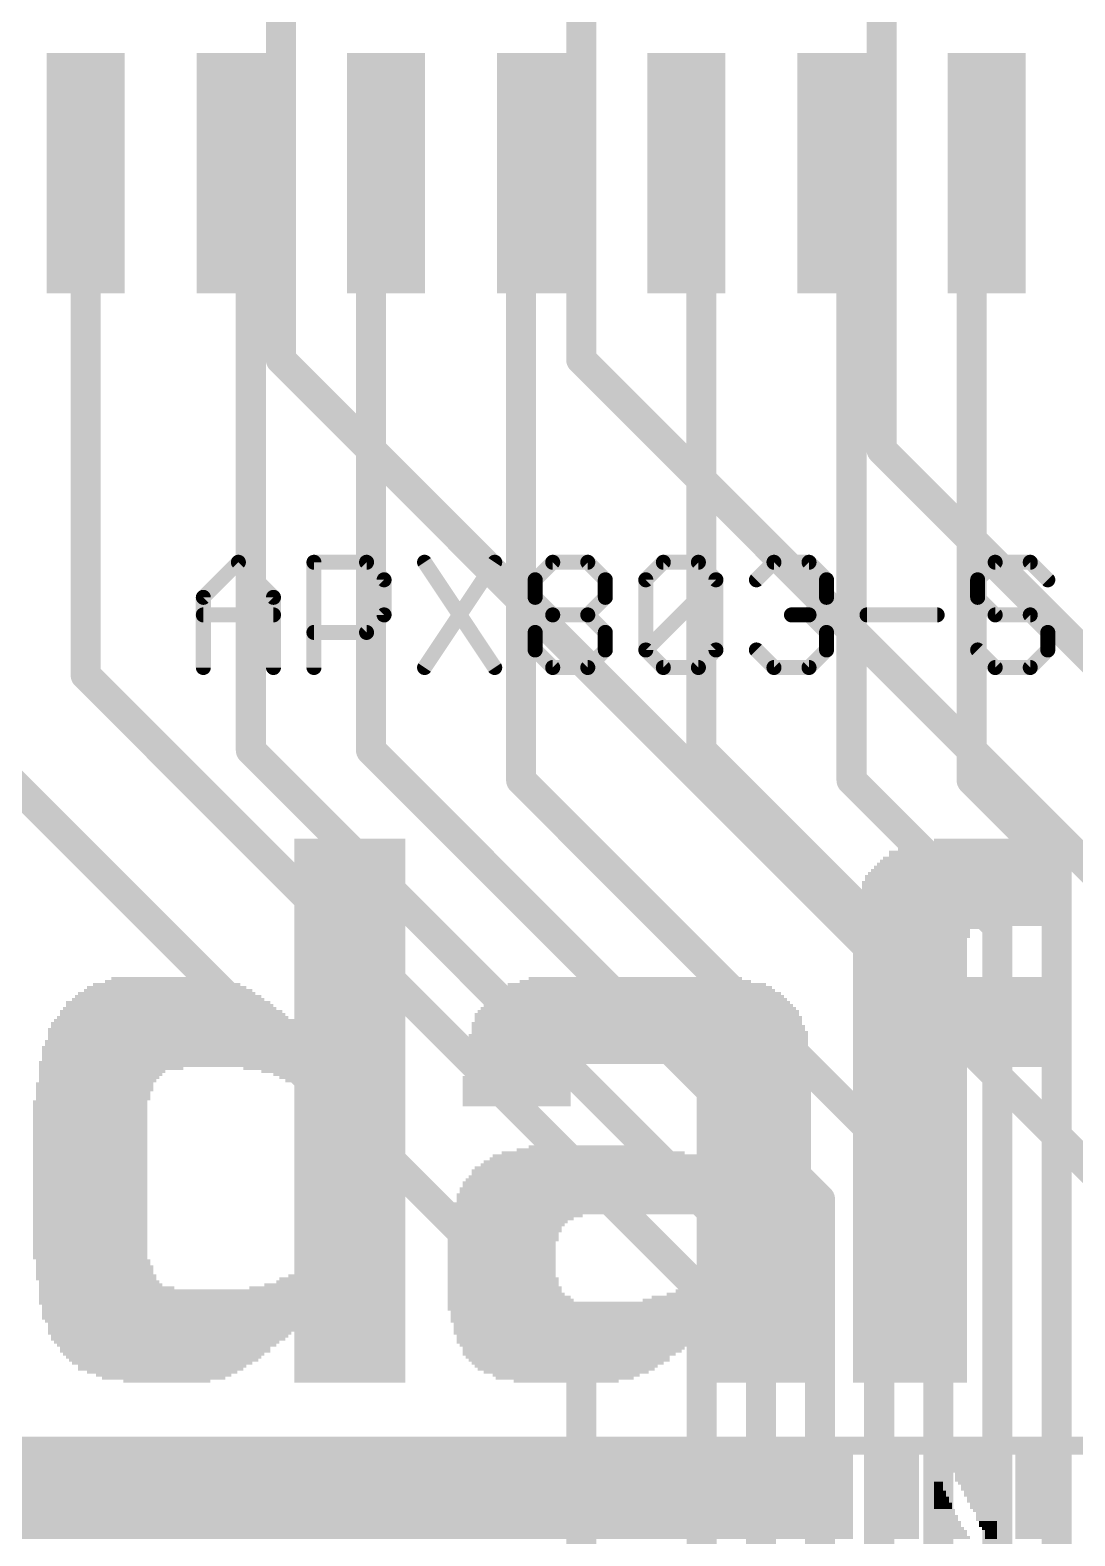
# Model space of a CAD drawing. Extents: x -42 to 37, y -47 to 54.
# Drawn here: x -5.93 to 2.91, y 1.99 to 14.72 of the extents above; entities that cross this region are included whole.
import ezdxf

# ---------------------------------------------------------------- set-up
doc = ezdxf.new("R2010")
doc.units = 0
for name, color, linetype in [('1', 12, 'CONTINUOUS'), ('16', 132, 'CONTINUOUS'), ('21', 40, 'CONTINUOUS'), ('27', 253, 'CONTINUOUS')]:
    doc.layers.add(name, color=color, linetype=linetype)

# ---------------------------------------------------------------- blocks, each defined once
blk = doc.blocks.new('RECT')
blk.add_solid([(-0.5, -0.5), (0.5, -0.5), (-0.5, 0.5), (0.5, 0.5)])

msp = doc.modelspace()

# ---------------------------------------------------------------- linework, layer by layer
at = {"layer": '1', "const_width": 0.254}
for points in [[(-5.461, 9.271), (-5.461, 13.5128)], [(-4.064, 13.3858), (-4.191, 13.5128)], [(-3.048, 13.3858), (-2.921, 13.5128)], [(-1.778, 13.3858), (-1.651, 13.5128)], [(-0.254, 13.3858), (-0.381, 13.5128)], [(1.016, 13.3858), (0.889, 13.5128)], [(2.032, 13.3858), (2.159, 13.5128)], [(-4.064, 8.636), (-4.064, 13.3858)], [(-3.048, 8.636), (-3.048, 13.3858)], [(-1.778, 8.382), (-1.778, 13.3858)], [(-0.254, 8.636), (-0.254, 13.3858)], [(1.016, 8.382), (1.016, 13.3858)], [(2.032, 8.382), (2.032, 13.3858)], [(-0.25, 4.06), (-5.461, 9.271)], [(-1.27, 3.556), (-6.858, 9.144)], [(0.25, 4.322), (-4.064, 8.636)], [(0.75, 4.838), (-3.048, 8.636)], [(1.75, 6.632), (-0.254, 8.636)], [(1.25, 5.354), (-1.778, 8.382)], [(2.25, 7.148), (1.016, 8.382)], [(2.75, 7.664), (2.032, 8.382)], [(2.75, 7.664), (2.75, -7.485)], [(2.25, 7.148), (2.25, -7.485)], [(1.75, 6.632), (1.75, -7.485)], [(1.25, 5.354), (1.25, -7.485)], [(0.75, 4.838), (0.75, -7.485)], [(0.25, 4.322), (0.25, -7.485)], [(-0.25, 4.06), (-0.25, -7.485)], [(-1.27, -4.826), (-1.27, 3.556)]]:
    msp.add_lwpolyline(points, dxfattribs=at)
at = {"layer": '1', "const_width": 0.127}
for points in [[(-5.3975, 13.5128, 1), (-5.5245, 13.5128)], [(-4.1461, 13.5577, 1), (-4.2359, 13.4679)], [(-2.8761, 13.4679, 1), (-2.9659, 13.5577)], [(-1.6061, 13.4679, 1), (-1.6959, 13.5577)], [(-0.3361, 13.5577, 1), (-0.4259, 13.4679)], [(0.9339, 13.5577, 1), (0.8441, 13.4679)], [(2.2039, 13.4679, 1), (2.1141, 13.5577)], [(-4.0005, 13.3858, 1), (-4.1275, 13.3858)], [(-4.1089, 13.3409, 1), (-4.0191, 13.4307)], [(-2.9845, 13.3858, 1), (-3.1115, 13.3858)], [(-3.0929, 13.4307, 1), (-3.0031, 13.3409)], [(-1.7145, 13.3858, 1), (-1.8415, 13.3858)], [(-1.8229, 13.4307, 1), (-1.7331, 13.3409)], [(-0.1905, 13.3858, 1), (-0.3175, 13.3858)], [(-0.2989, 13.3409, 1), (-0.2091, 13.4307)], [(1.0795, 13.3858, 1), (0.9525, 13.3858)], [(0.9711, 13.3409, 1), (1.0609, 13.4307)], [(2.0955, 13.3858, 1), (1.9685, 13.3858)], [(1.9871, 13.4307, 1), (2.0769, 13.3409)], [(-5.4161, 9.3159, 1), (-5.5059, 9.2261)], [(-5.5245, 9.271, 1), (-5.3975, 9.271)], [(-4.0191, 8.6809, 1), (-4.1089, 8.5911)], [(-4.1275, 8.636, 1), (-4.0005, 8.636)], [(-3.0031, 8.6809, 1), (-3.0929, 8.5911)], [(-3.1115, 8.636, 1), (-2.9845, 8.636)], [(-0.2091, 8.6809, 1), (-0.2989, 8.5911)], [(-0.3175, 8.636, 1), (-0.1905, 8.636)], [(-1.7331, 8.4269, 1), (-1.8229, 8.3371)], [(-1.8415, 8.382, 1), (-1.7145, 8.382)], [(1.0609, 8.4269, 1), (0.9711, 8.3371)], [(0.9525, 8.382, 1), (1.0795, 8.382)], [(2.0769, 8.4269, 1), (1.9871, 8.3371)], [(1.9685, 8.382, 1), (2.0955, 8.382)], [(2.8135, 7.664, 1), (2.6865, 7.664)], [(2.7051, 7.6191, 1), (2.7949, 7.7089)], [(2.3135, 7.148, 1), (2.1865, 7.148)], [(2.2051, 7.1031, 1), (2.2949, 7.1929)], [(1.8135, 6.632, 1), (1.6865, 6.632)], [(1.7051, 6.5871, 1), (1.7949, 6.6769)], [(1.3135, 5.354, 1), (1.1865, 5.354)], [(1.2051, 5.3091, 1), (1.2949, 5.3989)], [(0.8135, 4.838, 1), (0.6865, 4.838)], [(0.7051, 4.7931, 1), (0.7949, 4.8829)], [(0.3135, 4.322, 1), (0.1865, 4.322)], [(0.2051, 4.2771, 1), (0.2949, 4.3669)], [(-0.1865, 4.06, 1), (-0.3135, 4.06)], [(-0.2949, 4.0151, 1), (-0.2051, 4.1049)], [(-1.2065, 3.556, 1), (-1.3335, 3.556)], [(-1.3149, 3.5111, 1), (-1.2251, 3.6009)]]:
    msp.add_lwpolyline(points, format="xyb", dxfattribs=at)
at = {"layer": '16', "const_width": 0.254}
for points in [[(-3.81, 11.938), (-3.81, 42.545)], [(-1.27, 11.938), (-1.27, 42.545)], [(1.27, 11.176), (1.27, 42.545)], [(7.874, 0.254), (-3.81, 11.938)], [(8.128, 2.54), (-1.27, 11.938)], [(9.144, 3.302), (1.27, 11.176)]]:
    msp.add_lwpolyline(points, dxfattribs=at)
at = {"layer": '16', "const_width": 0.127}
for points in [[(-3.7651, 11.9829, 1), (-3.8549, 11.8931)], [(-3.8735, 11.938, 1), (-3.7465, 11.938)], [(-1.2251, 11.9829, 1), (-1.3149, 11.8931)], [(-1.3335, 11.938, 1), (-1.2065, 11.938)], [(1.3149, 11.2209, 1), (1.2251, 11.1311)], [(1.2065, 11.176, 1), (1.3335, 11.176)]]:
    msp.add_lwpolyline(points, format="xyb", dxfattribs=at)
at = {"layer": '27', "const_width": 0.127}
for points in [[(-4.4657, 9.9277), (-4.1691, 10.2243)], [(-4.1691, 10.2243), (-3.8725, 9.9277)], [(-3.5302, 9.3345), (-3.5302, 10.2243)], [(-3.5302, 10.2243), (-3.0853, 10.2243)], [(-3.0853, 10.2243), (-2.937, 10.076)], [(-2.5947, 10.2243), (-2.0015, 9.3345)], [(-2.0015, 10.2243), (-2.5947, 9.3345)], [(-1.6591, 10.076), (-1.5108, 10.2243)], [(-1.5108, 10.2243), (-1.2143, 10.2243)], [(-1.2143, 10.2243), (-1.066, 10.076)], [(-0.7236, 10.076), (-0.5753, 10.2243)], [(-0.5753, 10.2243), (-0.2787, 10.2243)], [(-0.2787, 10.2243), (-0.1304, 10.076)], [(0.2119, 10.076), (0.3602, 10.2243)], [(0.3602, 10.2243), (0.6568, 10.2243)], [(0.6568, 10.2243), (0.8051, 10.076)], [(2.2312, 10.2243), (2.0829, 10.076)], [(2.5278, 10.2243), (2.2312, 10.2243)], [(2.6761, 10.076), (2.5278, 10.2243)], [(-2.937, 10.076), (-2.937, 9.7794)], [(-1.6591, 9.9277), (-1.6591, 10.076)], [(-1.066, 10.076), (-1.066, 9.9277)], [(-0.7236, 9.4828), (-0.7236, 10.076)], [(-0.7236, 9.4828), (-0.1304, 10.076)], [(-0.1304, 10.076), (-0.1304, 9.4828)], [(0.8051, 10.076), (0.8051, 9.9277)], [(2.0829, 10.076), (2.0829, 9.9277)], [(-4.4657, 9.3345), (-4.4657, 9.9277)], [(-3.8725, 9.9277), (-3.8725, 9.3345)], [(-1.5108, 9.7794), (-1.6591, 9.9277)], [(-1.066, 9.9277), (-1.2143, 9.7794)], [(0.8051, 9.9277), (0.6568, 9.7794)], [(2.0829, 9.9277), (2.2312, 9.7794)], [(-4.4657, 9.7794), (-3.8725, 9.7794)], [(-2.937, 9.7794), (-3.0853, 9.6311)], [(-1.6591, 9.6311), (-1.5108, 9.7794)], [(-1.5108, 9.7794), (-1.2143, 9.7794)], [(-1.2143, 9.7794), (-1.066, 9.6311)], [(0.6568, 9.7794), (0.5085, 9.7794)], [(0.6568, 9.7794), (0.8051, 9.6311)], [(1.1474, 9.7794), (1.7406, 9.7794)], [(2.2312, 9.7794), (2.5278, 9.7794)], [(2.5278, 9.7794), (2.6761, 9.6311)], [(-3.0853, 9.6311), (-3.5302, 9.6311)], [(-1.6591, 9.4828), (-1.6591, 9.6311)], [(-1.066, 9.6311), (-1.066, 9.4828)], [(0.8051, 9.6311), (0.8051, 9.4828)], [(2.6761, 9.6311), (2.6761, 9.4828)], [(-1.5108, 9.3345), (-1.6591, 9.4828)], [(-1.066, 9.4828), (-1.2143, 9.3345)], [(-0.5753, 9.3345), (-0.7236, 9.4828)], [(-0.1304, 9.4828), (-0.2787, 9.3345)], [(0.3602, 9.3345), (0.2119, 9.4828)], [(0.8051, 9.4828), (0.6568, 9.3345)], [(2.2312, 9.3345), (2.0829, 9.4828)], [(2.6761, 9.4828), (2.5278, 9.3345)], [(-1.2143, 9.3345), (-1.5108, 9.3345)], [(-0.2787, 9.3345), (-0.5753, 9.3345)], [(0.6568, 9.3345), (0.3602, 9.3345)], [(2.5278, 9.3345), (2.2312, 9.3345)]]:
    msp.add_lwpolyline(points, dxfattribs=at)
at = {"layer": '27', "const_width": 0.0635}
for points in [[(-4.1467, 10.2467, 1), (-4.1916, 10.2018)], [(-4.1467, 10.2018, 1), (-4.1916, 10.2467)], [(-3.5302, 10.256, 1), (-3.5302, 10.1925)], [(-3.4984, 10.2243, 1), (-3.5619, 10.2243)], [(-3.0628, 10.2467, 1), (-3.1077, 10.2018)], [(-3.0853, 10.1925, 1), (-3.0853, 10.256)], [(-2.5682, 10.2419, 1), (-2.6211, 10.2066)], [(-1.9751, 10.2066, 1), (-2.0279, 10.2419)], [(-1.5108, 10.256, 1), (-1.5108, 10.1925)], [(-1.4884, 10.2018, 1), (-1.5333, 10.2467)], [(-1.1918, 10.2467, 1), (-1.2367, 10.2018)], [(-1.2143, 10.1925, 1), (-1.2143, 10.256)], [(-0.5753, 10.256, 1), (-0.5753, 10.1925)], [(-0.5529, 10.2018, 1), (-0.5978, 10.2467)], [(-0.2563, 10.2467, 1), (-0.3012, 10.2018)], [(-0.2787, 10.1925, 1), (-0.2787, 10.256)], [(0.3602, 10.256, 1), (0.3602, 10.1925)], [(0.3826, 10.2018, 1), (0.3377, 10.2467)], [(0.6792, 10.2467, 1), (0.6343, 10.2018)], [(0.6568, 10.1925, 1), (0.6568, 10.256)], [(2.2312, 10.256, 1), (2.2312, 10.1925)], [(2.2537, 10.2018, 1), (2.2088, 10.2467)], [(2.5503, 10.2467, 1), (2.5054, 10.2018)], [(2.5278, 10.1925, 1), (2.5278, 10.256)], [(-2.9053, 10.076, 1), (-2.9688, 10.076)], [(-2.9595, 10.0535, 1), (-2.9146, 10.0984)], [(-1.6274, 10.076, 1), (-1.6909, 10.076)], [(-1.6816, 10.0984, 1), (-1.6367, 10.0535)], [(-1.0342, 10.076, 1), (-1.0977, 10.076)], [(-1.0884, 10.0535, 1), (-1.0435, 10.0984)], [(-0.6919, 10.076, 1), (-0.7554, 10.076)], [(-0.7461, 10.0984, 1), (-0.7012, 10.0535)], [(-0.0987, 10.076, 1), (-0.1622, 10.076)], [(-0.1529, 10.0535, 1), (-0.108, 10.0984)], [(-0.108, 10.0535, 1), (-0.1529, 10.0984)], [(0.1894, 10.0984, 1), (0.2344, 10.0535)], [(0.8368, 10.076, 1), (0.7733, 10.076)], [(0.7826, 10.0535, 1), (0.8275, 10.0984)], [(2.1147, 10.076, 1), (2.0512, 10.076)], [(2.0605, 10.0984, 1), (2.1054, 10.0535)], [(2.6537, 10.0535, 1), (2.6986, 10.0984)], [(-4.4339, 9.9277, 1), (-4.4974, 9.9277)], [(-4.4881, 9.9501, 1), (-4.4432, 9.9052)], [(-3.8408, 9.9277, 1), (-3.9043, 9.9277)], [(-3.895, 9.9052, 1), (-3.8501, 9.9501)], [(-1.6909, 9.9277, 1), (-1.6274, 9.9277)], [(-1.6367, 9.9501, 1), (-1.6816, 9.9052)], [(-1.0977, 9.9277, 1), (-1.0342, 9.9277)], [(-1.0435, 9.9052, 1), (-1.0884, 9.9501)], [(0.7733, 9.9277, 1), (0.8368, 9.9277)], [(0.8275, 9.9052, 1), (0.7826, 9.9501)], [(2.1054, 9.9501, 1), (2.0605, 9.9052)], [(2.0512, 9.9277, 1), (2.1147, 9.9277)], [(-4.4657, 9.8111, 1), (-4.4657, 9.7476)], [(-3.8725, 9.7476, 1), (-3.8725, 9.8111)], [(-2.9688, 9.7794, 1), (-2.9053, 9.7794)], [(-2.9146, 9.7569, 1), (-2.9595, 9.8018)], [(-1.5108, 9.8111, 1), (-1.5108, 9.7476)], [(-1.4884, 9.7569, 1), (-1.5333, 9.8018)], [(-1.5333, 9.7569, 1), (-1.4884, 9.8018)], [(-1.1918, 9.8018, 1), (-1.2367, 9.7569)], [(-1.2367, 9.8018, 1), (-1.1918, 9.7569)], [(-1.2143, 9.7476, 1), (-1.2143, 9.8111)], [(0.5085, 9.8111, 1), (0.5085, 9.7476)], [(0.6792, 9.8018, 1), (0.6343, 9.7569)], [(0.6343, 9.8018, 1), (0.6792, 9.7569)], [(0.6568, 9.7476, 1), (0.6568, 9.8111)], [(1.1474, 9.8111, 1), (1.1474, 9.7476)], [(1.7406, 9.7476, 1), (1.7406, 9.8111)], [(2.2312, 9.8111, 1), (2.2312, 9.7476)], [(2.2088, 9.7569, 1), (2.2537, 9.8018)], [(2.5503, 9.8018, 1), (2.5054, 9.7569)], [(2.5278, 9.7476, 1), (2.5278, 9.8111)], [(-3.5302, 9.6628, 1), (-3.5302, 9.5993)], [(-3.1077, 9.6535, 1), (-3.0628, 9.6086)], [(-3.0853, 9.5993, 1), (-3.0853, 9.6628)], [(-1.6274, 9.6311, 1), (-1.6909, 9.6311)], [(-1.6816, 9.6535, 1), (-1.6367, 9.6086)], [(-1.0342, 9.6311, 1), (-1.0977, 9.6311)], [(-1.0884, 9.6086, 1), (-1.0435, 9.6535)], [(0.8368, 9.6311, 1), (0.7733, 9.6311)], [(0.7826, 9.6086, 1), (0.8275, 9.6535)], [(2.7079, 9.6311, 1), (2.6444, 9.6311)], [(2.6537, 9.6086, 1), (2.6986, 9.6535)], [(-1.6909, 9.4828, 1), (-1.6274, 9.4828)], [(-1.6367, 9.5052, 1), (-1.6816, 9.4603)], [(-1.0977, 9.4828, 1), (-1.0342, 9.4828)], [(-1.0435, 9.4603, 1), (-1.0884, 9.5052)], [(-0.7012, 9.5052, 1), (-0.7461, 9.4603)], [(-0.7461, 9.5052, 1), (-0.7012, 9.4603)], [(-0.7554, 9.4828, 1), (-0.6919, 9.4828)], [(-0.1622, 9.4828, 1), (-0.0987, 9.4828)], [(-0.108, 9.4603, 1), (-0.1529, 9.5052)], [(0.2344, 9.5052, 1), (0.1894, 9.4603)], [(0.7733, 9.4828, 1), (0.8368, 9.4828)], [(0.8275, 9.4603, 1), (0.7826, 9.5052)], [(2.1054, 9.5052, 1), (2.0605, 9.4603)], [(2.6444, 9.4828, 1), (2.7079, 9.4828)], [(2.6986, 9.4603, 1), (2.6537, 9.5052)], [(-4.4974, 9.3345, 1), (-4.4339, 9.3345)], [(-3.9043, 9.3345, 1), (-3.8408, 9.3345)], [(-3.5619, 9.3345, 1), (-3.4984, 9.3345)], [(-2.6211, 9.3521, 1), (-2.5682, 9.3169)], [(-2.0279, 9.3169, 1), (-1.9751, 9.3521)], [(-1.5108, 9.3663, 1), (-1.5108, 9.3027)], [(-1.5333, 9.312, 1), (-1.4884, 9.357)], [(-1.2367, 9.357, 1), (-1.1918, 9.312)], [(-1.2143, 9.3027, 1), (-1.2143, 9.3663)], [(-0.5753, 9.3663, 1), (-0.5753, 9.3027)], [(-0.5978, 9.312, 1), (-0.5529, 9.357)], [(-0.3012, 9.357, 1), (-0.2563, 9.312)], [(-0.2787, 9.3027, 1), (-0.2787, 9.3663)], [(0.3602, 9.3663, 1), (0.3602, 9.3027)], [(0.3377, 9.312, 1), (0.3826, 9.357)], [(0.6343, 9.357, 1), (0.6792, 9.312)], [(0.6568, 9.3027, 1), (0.6568, 9.3663)], [(2.2312, 9.3663, 1), (2.2312, 9.3027)], [(2.2088, 9.312, 1), (2.2537, 9.357)], [(2.5054, 9.357, 1), (2.5503, 9.312)], [(2.5278, 9.3027, 1), (2.5278, 9.3663)]]:
    msp.add_lwpolyline(points, format="xyb", dxfattribs=at)

# ---------------------------------------------------------------- block references
at = {"layer": '1', "xscale": 0.6604, "yscale": 2.032, "rotation": 180}
for p in [(-5.461, 13.5128), (-4.191, 13.5128), (-2.921, 13.5128), (-1.651, 13.5128), (-0.381, 13.5128), (0.889, 13.5128), (2.159, 13.5128)]:
    msp.add_blockref('RECT', p, dxfattribs=at)
at = {"layer": '21', "yscale": 0.0254}
for p, xscale in [((-3.2258, 7.874), 0.9398), ((-3.2258, 7.8486), 0.9398), ((-3.2258, 7.8232), 0.9398), ((-3.2258, 7.7978), 0.9398), ((-3.2258, 7.7724), 0.9398), ((2.0066, 7.7724), 1.3462), ((2.0447, 7.7978), 1.27), ((2.0828, 7.8232), 1.1938), ((2.0955, 7.8486), 1.1684), ((2.1971, 7.874), 0.9652), ((-3.2258, 7.747), 0.9398), ((-3.2258, 7.7216), 0.9398), ((-3.2258, 7.6962), 0.9398), ((-3.2258, 7.6708), 0.9398), ((-3.2258, 7.6454), 0.9398), ((1.9431, 7.6454), 1.4732), ((1.9558, 7.6708), 1.4478), ((1.9685, 7.6962), 1.4224), ((1.9812, 7.7216), 1.397), ((2.0066, 7.747), 1.3462), ((-3.2258, 7.62), 0.9398), ((-3.2258, 7.5946), 0.9398), ((-3.2258, 7.5692), 0.9398), ((-3.2258, 7.5438), 0.9398), ((-3.2258, 7.5184), 0.9398), ((1.8923, 7.5184), 1.5748), ((1.905, 7.5692), 1.5494), ((1.905, 7.5438), 1.5494), ((1.9177, 7.5946), 1.524), ((1.9304, 7.62), 1.4986), ((-3.2258, 7.493), 0.9398), ((-3.2258, 7.4676), 0.9398), ((-3.2258, 7.4422), 0.9398), ((-3.2258, 7.4168), 0.9398), ((-3.2258, 7.3914), 0.9398), ((1.8669, 7.3914), 1.6256), ((1.8796, 7.4422), 1.6002), ((1.8796, 7.4168), 1.6002), ((1.8923, 7.493), 1.5748), ((1.8923, 7.4676), 1.5748), ((-3.2258, 7.366), 0.9398), ((-3.2258, 7.3406), 0.9398), ((-3.2258, 7.3152), 0.9398), ((-3.2258, 7.2898), 0.9398), ((-3.2258, 7.2644), 0.9398), ((1.8669, 7.366), 1.6256), ((1.8669, 7.3406), 1.6256), ((1.8669, 7.3152), 1.6256), ((1.8669, 7.2898), 1.6256), ((1.8669, 7.2644), 1.6256), ((-3.2258, 7.239), 0.9398), ((-3.2258, 7.2136), 0.9398), ((-3.2258, 7.1882), 0.9398), ((-3.2258, 7.1628), 0.9398), ((-3.2258, 7.1374), 0.9398), ((1.8542, 7.239), 1.651), ((1.8542, 7.2136), 1.651), ((1.8542, 7.1882), 1.651), ((1.8542, 7.1628), 1.651), ((1.5621, 7.1374), 1.0668), ((-3.2258, 7.112), 0.9398), ((-3.2258, 7.0866), 0.9398), ((-3.2258, 7.0612), 0.9398), ((-3.2258, 7.0358), 0.9398), ((-3.2258, 7.0104), 0.9398), ((1.524, 7.112), 0.9906), ((1.524, 7.0866), 0.9906), ((1.524, 7.0612), 0.9906), ((1.5113, 7.0358), 0.9652), ((1.5113, 7.0104), 0.9652), ((-3.2258, 6.985), 0.9398), ((-3.2258, 6.9596), 0.9398), ((-3.2258, 6.9342), 0.9398), ((-3.2258, 6.9088), 0.9398), ((-3.2258, 6.8834), 0.9398), ((1.5113, 6.985), 0.9652), ((1.5113, 6.9596), 0.9652), ((1.5113, 6.9342), 0.9652), ((1.5113, 6.9088), 0.9652), ((1.5113, 6.8834), 0.9652), ((-3.2258, 6.858), 0.9398), ((-3.2258, 6.8326), 0.9398), ((-3.2258, 6.8072), 0.9398), ((-3.2258, 6.7818), 0.9398), ((-3.2258, 6.7564), 0.9398), ((1.5113, 6.858), 0.9652), ((1.5113, 6.8326), 0.9652), ((1.5113, 6.8072), 0.9652), ((1.5113, 6.7818), 0.9652), ((1.5113, 6.7564), 0.9652), ((-4.7752, 6.6294), 1.3462), ((-4.7752, 6.6548), 1.2446), ((-4.7625, 6.6802), 1.0668), ((-4.7625, 6.7056), 0.9652), ((-3.2258, 6.731), 0.9398), ((-3.2258, 6.7056), 0.9398), ((-3.2258, 6.6802), 0.9398), ((-3.2258, 6.6548), 0.9398), ((-3.2258, 6.6294), 0.9398), ((-0.8001, 6.6294), 2.286), ((-0.8001, 6.6548), 2.1844), ((-0.8128, 6.6802), 1.9558), ((-0.8128, 6.7056), 1.8034), ((1.5113, 6.731), 0.9652), ((1.8542, 6.7056), 1.651), ((1.8542, 6.6802), 1.651), ((1.8542, 6.6548), 1.651), ((1.8542, 6.6294), 1.651), ((-4.7625, 6.5024), 1.7272), ((-4.7625, 6.5278), 1.6256), ((-4.7625, 6.5532), 1.5748), ((-4.7752, 6.5786), 1.4986), ((-4.7625, 6.604), 1.4224), ((-3.2258, 6.604), 0.9398), ((-3.2258, 6.5786), 0.9398), ((-3.2258, 6.5532), 0.9398), ((-3.2258, 6.5278), 0.9398), ((-3.2258, 6.5024), 0.9398), ((-0.8001, 6.5024), 2.5908), ((-0.7874, 6.5278), 2.5146), ((-0.8001, 6.5786), 2.4384), ((-0.7874, 6.5532), 2.4638), ((-0.8001, 6.604), 2.3368), ((1.8542, 6.604), 1.651), ((1.8542, 6.5786), 1.651), ((1.8542, 6.5532), 1.651), ((1.8542, 6.5278), 1.651), ((1.8542, 6.5024), 1.651), ((-4.7244, 6.3754), 1.9558), ((-4.7371, 6.4262), 1.8796), ((-4.7244, 6.4008), 1.905), ((-4.7498, 6.4516), 1.8034), ((-4.7498, 6.477), 1.7526), ((-3.2258, 6.477), 0.9398), ((-3.2258, 6.4516), 0.9398), ((-3.2258, 6.4262), 0.9398), ((-3.2258, 6.4008), 0.9398), ((-3.2258, 6.3754), 0.9398), ((-0.8001, 6.4008), 2.7432), ((-0.7874, 6.3754), 2.7686), ((-0.7874, 6.4262), 2.7178), ((-0.7874, 6.4516), 2.667), ((-0.7874, 6.477), 2.6162), ((1.8542, 6.477), 1.651), ((1.8542, 6.4516), 1.651), ((1.8542, 6.4262), 1.651), ((1.8542, 6.4008), 1.651), ((1.8542, 6.3754), 1.651), ((-4.2672, 6.2738), 3.0226), ((-4.2672, 6.2484), 3.0226), ((-4.2545, 6.3246), 2.9972), ((-4.2545, 6.2992), 2.9972), ((-4.2418, 6.35), 2.9718), ((-0.8001, 6.3246), 2.794), ((-0.7874, 6.2992), 2.8194), ((-0.7874, 6.2738), 2.8194), ((-0.7747, 6.2484), 2.8448), ((-0.7874, 6.35), 2.7686), ((1.8542, 6.35), 1.651), ((1.8542, 6.3246), 1.651), ((1.8542, 6.2992), 1.651), ((1.8542, 6.2738), 1.651), ((1.8542, 6.2484), 1.651), ((-4.2926, 6.1214), 3.0734), ((-4.2799, 6.1722), 3.048), ((-4.2799, 6.1468), 3.048), ((-4.2672, 6.223), 3.0226), ((-4.2672, 6.1976), 3.0226), ((-0.8001, 6.1468), 2.8956), ((-0.8001, 6.1214), 2.8956), ((-0.7874, 6.223), 2.8702), ((-0.7874, 6.1976), 2.8702), ((-0.7874, 6.1722), 2.8702), ((1.8542, 6.223), 1.651), ((1.8542, 6.1976), 1.651), ((1.8542, 6.1722), 1.651), ((1.8542, 6.1468), 1.651), ((1.8542, 6.1214), 1.651), ((-4.3053, 5.9944), 3.0988), ((-4.2926, 6.096), 3.0734), ((-4.2926, 6.0706), 3.0734), ((-4.2926, 6.0452), 3.0734), ((-4.2926, 6.0198), 3.0734), ((-0.8001, 6.096), 2.8956), ((-0.7874, 6.0706), 2.921), ((-0.7874, 6.0452), 2.921), ((-0.7874, 6.0198), 2.921), ((-0.7874, 5.9944), 2.921), ((1.8542, 6.096), 1.651), ((1.8542, 6.0706), 1.651), ((1.8542, 6.0452), 1.651), ((1.8542, 6.0198), 1.651), ((1.8542, 5.9944), 1.651), ((-4.3053, 5.969), 3.0988), ((-5.2451, 5.9436), 1.2192), ((-5.3213, 5.9182), 1.0668), ((-5.334, 5.8928), 1.0414), ((-5.3467, 5.8674), 1.016), ((-3.4417, 5.9436), 1.3716), ((-3.3655, 5.9182), 1.2192), ((-3.3147, 5.8928), 1.1176), ((-3.2893, 5.8674), 1.0668), ((-1.8034, 5.8674), 0.9398), ((-1.7526, 5.969), 0.9906), ((-1.7653, 5.9436), 0.9652), ((-1.778, 5.9182), 0.9398), ((-1.7907, 5.8928), 0.9144), ((0.1524, 5.969), 1.0414), ((0.1524, 5.9436), 1.0414), ((0.1778, 5.9182), 0.9906), ((0.1778, 5.8928), 0.9906), ((0.1778, 5.8674), 0.9906), ((1.8542, 5.969), 1.651), ((1.5113, 5.9436), 0.9652), ((1.5113, 5.9182), 0.9652), ((1.5113, 5.8928), 0.9652), ((1.5113, 5.8674), 0.9652), ((-5.3848, 5.8166), 0.9906), ((-5.3848, 5.7912), 0.9906), ((-5.3848, 5.7658), 0.9906), ((-5.3975, 5.7404), 0.9652), ((-5.3594, 5.842), 0.9906), ((-3.2639, 5.842), 1.016), ((-3.2258, 5.8166), 0.9398), ((-3.2258, 5.7912), 0.9398), ((-3.2258, 5.7658), 0.9398), ((-3.2258, 5.7404), 0.9398), ((-1.8034, 5.842), 0.9398), ((-1.8034, 5.8166), 0.9398), ((-1.8034, 5.7912), 0.9398), ((-1.8161, 5.7658), 0.9144), ((-1.8161, 5.7404), 0.9144), ((0.1905, 5.842), 0.9652), ((0.1905, 5.8166), 0.9652), ((0.1905, 5.7912), 0.9652), ((0.1905, 5.7658), 0.9652), ((0.1905, 5.7404), 0.9652), ((1.5113, 5.842), 0.9652), ((1.5113, 5.8166), 0.9652), ((1.5113, 5.7912), 0.9652), ((1.5113, 5.7658), 0.9652), ((1.5113, 5.7404), 0.9652), ((-5.4229, 5.6642), 0.9652), ((-5.4229, 5.6388), 0.9652), ((-5.4229, 5.6134), 0.9652), ((-5.4229, 5.588), 0.9652), ((-5.3975, 5.715), 0.9652), ((-5.3975, 5.6896), 0.9652), ((-3.2258, 5.715), 0.9398), ((-3.2258, 5.6896), 0.9398), ((-3.2258, 5.6642), 0.9398), ((-3.2258, 5.6388), 0.9398), ((-3.2258, 5.6134), 0.9398), ((-3.2258, 5.588), 0.9398), ((-1.8161, 5.715), 0.9144), ((-1.8161, 5.6896), 0.9144), ((-1.8161, 5.6642), 0.9144), ((-1.8161, 5.6388), 0.9144), ((0.1905, 5.715), 0.9652), ((0.1905, 5.6896), 0.9652), ((0.1905, 5.6642), 0.9652), ((0.1905, 5.6388), 0.9652), ((0.1905, 5.6134), 0.9652), ((0.1905, 5.588), 0.9652), ((1.5113, 5.715), 0.9652), ((1.5113, 5.6896), 0.9652), ((1.5113, 5.6642), 0.9652), ((1.5113, 5.6388), 0.9652), ((1.5113, 5.6134), 0.9652), ((1.5113, 5.588), 0.9652), ((-5.4229, 5.5626), 0.9652), ((-5.4229, 5.5372), 0.9652), ((-5.4229, 5.5118), 0.9652), ((-5.4229, 5.4864), 0.9652), ((-5.4229, 5.461), 0.9652), ((-3.2258, 5.5626), 0.9398), ((-3.2258, 5.5372), 0.9398), ((-3.2258, 5.5118), 0.9398), ((-3.2258, 5.4864), 0.9398), ((-3.2258, 5.461), 0.9398), ((0.1905, 5.5626), 0.9652), ((0.1905, 5.5372), 0.9652), ((0.1905, 5.5118), 0.9652), ((0.1905, 5.4864), 0.9652), ((0.1905, 5.461), 0.9652), ((1.5113, 5.5626), 0.9652), ((1.5113, 5.5372), 0.9652), ((1.5113, 5.5118), 0.9652), ((1.5113, 5.4864), 0.9652), ((1.5113, 5.461), 0.9652), ((-5.4229, 5.4356), 0.9652), ((-5.4229, 5.4102), 0.9652), ((-5.4229, 5.3848), 0.9652), ((-5.4229, 5.3594), 0.9652), ((-5.4229, 5.334), 0.9652), ((-3.2258, 5.4356), 0.9398), ((-3.2258, 5.4102), 0.9398), ((-3.2258, 5.3848), 0.9398), ((-3.2258, 5.3594), 0.9398), ((-3.2258, 5.334), 0.9398), ((0.1905, 5.4356), 0.9652), ((0.1905, 5.4102), 0.9652), ((0.1905, 5.3848), 0.9652), ((0.1905, 5.3594), 0.9652), ((0.1905, 5.334), 0.9652), ((1.5113, 5.4356), 0.9652), ((1.5113, 5.4102), 0.9652), ((1.5113, 5.3848), 0.9652), ((1.5113, 5.3594), 0.9652), ((1.5113, 5.334), 0.9652), ((-5.4229, 5.3086), 0.9652), ((-5.4229, 5.2832), 0.9652), ((-5.4229, 5.2578), 0.9652), ((-5.4229, 5.2324), 0.9652), ((-5.4229, 5.207), 0.9652), ((-3.2258, 5.3086), 0.9398), ((-3.2258, 5.2832), 0.9398), ((-3.2258, 5.2578), 0.9398), ((-3.2258, 5.2324), 0.9398), ((-3.2258, 5.207), 0.9398), ((-0.6731, 5.207), 2.6924), ((-1.1684, 5.2324), 1.5494), ((-1.2065, 5.2578), 1.2192), ((-1.2319, 5.2832), 0.9652), ((0.1905, 5.3086), 0.9652), ((0.1905, 5.2832), 0.9652), ((0.1905, 5.2578), 0.9652), ((0.1905, 5.2324), 0.9652), ((1.5113, 5.3086), 0.9652), ((1.5113, 5.2832), 0.9652), ((1.5113, 5.2578), 0.9652), ((1.5113, 5.2324), 0.9652), ((1.5113, 5.207), 0.9652), ((-5.4229, 5.1816), 0.9652), ((-5.4229, 5.1562), 0.9652), ((-5.4229, 5.1308), 0.9652), ((-5.4229, 5.1054), 0.9652), ((-5.4229, 5.08), 0.9652), ((-3.2258, 5.1816), 0.9398), ((-3.2258, 5.1562), 0.9398), ((-3.2258, 5.1308), 0.9398), ((-3.2258, 5.1054), 0.9398), ((-3.2258, 5.08), 0.9398), ((-0.762, 5.08), 2.8702), ((-0.7493, 5.1054), 2.8448), ((-0.7239, 5.1308), 2.794), ((-0.7112, 5.1562), 2.7686), ((-0.6858, 5.1816), 2.7178), ((1.5113, 5.1816), 0.9652), ((1.5113, 5.1562), 0.9652), ((1.5113, 5.1308), 0.9652), ((1.5113, 5.1054), 0.9652), ((1.5113, 5.08), 0.9652), ((-5.4229, 5.0546), 0.9652), ((-5.4229, 5.0292), 0.9652), ((-5.4229, 5.0038), 0.9652), ((-5.4229, 4.9784), 0.9652), ((-5.4229, 4.953), 0.9652), ((-3.2258, 5.0546), 0.9398), ((-3.2258, 5.0292), 0.9398), ((-3.2258, 5.0038), 0.9398), ((-3.2258, 4.9784), 0.9398), ((-3.2258, 4.953), 0.9398), ((-0.8001, 4.9784), 2.9464), ((-0.8001, 4.953), 2.9464), ((-0.7874, 5.0038), 2.921), ((-0.7747, 5.0292), 2.8956), ((-0.762, 5.0546), 2.8702), ((1.5113, 5.0546), 0.9652), ((1.5113, 5.0292), 0.9652), ((1.5113, 5.0038), 0.9652), ((1.5113, 4.9784), 0.9652), ((1.5113, 4.953), 0.9652), ((-5.4229, 4.9276), 0.9652), ((-5.4229, 4.9022), 0.9652), ((-5.4229, 4.8768), 0.9652), ((-5.4229, 4.8514), 0.9652), ((-5.4229, 4.826), 0.9652), ((-3.2258, 4.9276), 0.9398), ((-3.2258, 4.9022), 0.9398), ((-3.2258, 4.8768), 0.9398), ((-3.2258, 4.8514), 0.9398), ((-3.2258, 4.826), 0.9398), ((-0.8255, 4.8768), 2.9972), ((-0.8255, 4.8514), 2.9972), ((-0.8255, 4.826), 2.9972), ((-0.8128, 4.9276), 2.9718), ((-0.8128, 4.9022), 2.9718), ((1.5113, 4.9276), 0.9652), ((1.5113, 4.9022), 0.9652), ((1.5113, 4.8768), 0.9652), ((1.5113, 4.8514), 0.9652), ((1.5113, 4.826), 0.9652), ((-5.4229, 4.8006), 0.9652), ((-5.4229, 4.7752), 0.9652), ((-5.4229, 4.7498), 0.9652), ((-5.4229, 4.7244), 0.9652), ((-5.4229, 4.699), 0.9652), ((-3.2258, 4.8006), 0.9398), ((-3.2258, 4.7752), 0.9398), ((-3.2258, 4.7498), 0.9398), ((-3.2258, 4.7244), 0.9398), ((-3.2258, 4.699), 0.9398), ((-1.8161, 4.699), 1.1176), ((-0.8382, 4.8006), 3.0226), ((-0.8382, 4.7752), 3.0226), ((-0.8382, 4.7498), 3.0226), ((-0.8382, 4.7244), 3.0226), ((0.1905, 4.699), 0.9652), ((1.5113, 4.8006), 0.9652), ((1.5113, 4.7752), 0.9652), ((1.5113, 4.7498), 0.9652), ((1.5113, 4.7244), 0.9652), ((1.5113, 4.699), 0.9652), ((-5.4229, 4.6736), 0.9652), ((-5.4229, 4.6482), 0.9652), ((-5.4229, 4.6228), 0.9652), ((-5.4229, 4.5974), 0.9652), ((-5.4229, 4.572), 0.9652), ((-3.2258, 4.6736), 0.9398), ((-3.2258, 4.6482), 0.9398), ((-3.2258, 4.6228), 0.9398), ((-3.2258, 4.5974), 0.9398), ((-3.2258, 4.572), 0.9398), ((-1.9177, 4.5974), 0.9652), ((-1.9177, 4.572), 0.9652), ((-1.8542, 4.6736), 1.0414), ((-1.8796, 4.6482), 0.9906), ((-1.8923, 4.6228), 0.9652), ((0.1905, 4.6736), 0.9652), ((0.1905, 4.6482), 0.9652), ((0.1905, 4.6228), 0.9652), ((0.1905, 4.5974), 0.9652), ((0.1905, 4.572), 0.9652), ((1.5113, 4.6736), 0.9652), ((1.5113, 4.6482), 0.9652), ((1.5113, 4.6228), 0.9652), ((1.5113, 4.5974), 0.9652), ((1.5113, 4.572), 0.9652), ((-5.4229, 4.5466), 0.9652), ((-5.4229, 4.5212), 0.9652), ((-5.4229, 4.4958), 0.9652), ((-5.4229, 4.4704), 0.9652), ((-5.4229, 4.445), 0.9652), ((-3.2258, 4.5466), 0.9398), ((-3.2258, 4.5212), 0.9398), ((-3.2258, 4.4958), 0.9398), ((-3.2258, 4.4704), 0.9398), ((-3.2258, 4.445), 0.9398), ((-1.9304, 4.5466), 0.9398), ((-1.9304, 4.5212), 0.9398), ((-1.9304, 4.4958), 0.9398), ((-1.9431, 4.4704), 0.9144), ((-1.9431, 4.445), 0.9144), ((0.1905, 4.5466), 0.9652), ((0.1905, 4.5212), 0.9652), ((0.1905, 4.4958), 0.9652), ((0.1905, 4.4704), 0.9652), ((0.1905, 4.445), 0.9652), ((1.5113, 4.5466), 0.9652), ((1.5113, 4.5212), 0.9652), ((1.5113, 4.4958), 0.9652), ((1.5113, 4.4704), 0.9652), ((1.5113, 4.445), 0.9652), ((-5.4229, 4.4196), 0.9652), ((-5.4229, 4.3942), 0.9652), ((-5.4229, 4.3688), 0.9652), ((-5.4229, 4.3434), 0.9652), ((-5.3975, 4.318), 0.9652), ((-3.2258, 4.4196), 0.9398), ((-3.2258, 4.3942), 0.9398), ((-3.2258, 4.3688), 0.9398), ((-3.2258, 4.3434), 0.9398), ((-3.2258, 4.318), 0.9398), ((-1.9431, 4.4196), 0.9144), ((-1.9431, 4.3942), 0.9144), ((-1.9431, 4.3688), 0.9144), ((-1.9431, 4.3434), 0.9144), ((-1.9431, 4.318), 0.9144), ((0.1905, 4.4196), 0.9652), ((0.1905, 4.3942), 0.9652), ((0.1905, 4.3688), 0.9652), ((0.1905, 4.3434), 0.9652), ((0.1905, 4.318), 0.9652), ((1.5113, 4.4196), 0.9652), ((1.5113, 4.3942), 0.9652), ((1.5113, 4.3688), 0.9652), ((1.5113, 4.3434), 0.9652), ((1.5113, 4.318), 0.9652), ((-5.3975, 4.2926), 0.9652), ((-5.3848, 4.2672), 0.9906), ((-5.3848, 4.2418), 0.9906), ((-5.3848, 4.2164), 0.9906), ((-5.3721, 4.191), 1.016), ((-3.2512, 4.191), 0.9906), ((-3.2258, 4.2926), 0.9398), ((-3.2258, 4.2672), 0.9398), ((-3.2258, 4.2418), 0.9398), ((-3.2258, 4.2164), 0.9398), ((-1.9431, 4.2926), 0.9144), ((-1.9431, 4.2672), 0.9144), ((-1.9431, 4.2418), 0.9144), ((-1.9431, 4.2164), 0.9144), ((-1.9431, 4.191), 0.9144), ((0.1905, 4.2926), 0.9652), ((0.1905, 4.2672), 0.9652), ((0.1905, 4.2418), 0.9652), ((0.1905, 4.2164), 0.9652), ((0.1905, 4.191), 0.9652), ((1.5113, 4.2926), 0.9652), ((1.5113, 4.2672), 0.9652), ((1.5113, 4.2418), 0.9652), ((1.5113, 4.2164), 0.9652), ((1.5113, 4.191), 0.9652), ((-5.3721, 4.1656), 1.016), ((-5.3467, 4.1402), 1.016), ((-5.334, 4.1148), 1.0414), ((-5.2832, 4.0894), 1.143), ((-4.3053, 4.064), 3.0988), ((-3.4163, 4.0894), 1.3208), ((-3.3528, 4.1148), 1.1938), ((-3.302, 4.1402), 1.0922), ((-3.2893, 4.1656), 1.0668), ((-1.9304, 4.1656), 0.9398), ((-1.9304, 4.1402), 0.9398), ((-1.9304, 4.1148), 0.9398), ((-1.9177, 4.0894), 0.9652), ((-1.9177, 4.064), 0.9652), ((0.1016, 4.064), 1.143), ((0.1143, 4.0894), 1.1176), ((0.1524, 4.1148), 1.0414), ((0.1778, 4.1402), 0.9906), ((0.1905, 4.1656), 0.9652), ((1.5113, 4.1656), 0.9652), ((1.5113, 4.1402), 0.9652), ((1.5113, 4.1148), 0.9652), ((1.5113, 4.0894), 0.9652), ((1.5113, 4.064), 0.9652), ((-4.3053, 4.0386), 3.0988), ((-4.3053, 4.0132), 3.0988), ((-4.3053, 3.9878), 3.0988), ((-4.3053, 3.9624), 3.0988), ((-4.2926, 3.937), 3.0734), ((-1.905, 4.0386), 0.9906), ((-1.8796, 4.0132), 1.0414), ((-1.8669, 3.9878), 1.0668), ((-0.8636, 3.9624), 3.0734), ((-0.8636, 3.937), 3.0734), ((-0.0381, 3.9878), 1.4224), ((0, 4.0132), 1.3462), ((0.0635, 4.0386), 1.2192), ((1.5113, 4.0386), 0.9652), ((1.5113, 4.0132), 0.9652), ((1.5113, 3.9878), 0.9652), ((1.5113, 3.9624), 0.9652), ((1.5113, 3.937), 0.9652), ((-4.2926, 3.9116), 3.0734), ((-4.2926, 3.8862), 3.0734), ((-4.2926, 3.8608), 3.0734), ((-4.2926, 3.8354), 3.0734), ((-4.2799, 3.81), 3.048), ((-0.8636, 3.9116), 3.0734), ((-0.8509, 3.8862), 3.048), ((-0.8509, 3.8608), 3.048), ((-0.8509, 3.8354), 3.048), ((-0.8509, 3.81), 3.048), ((1.5113, 3.9116), 0.9652), ((1.5113, 3.8862), 0.9652), ((1.5113, 3.8608), 0.9652), ((1.5113, 3.8354), 0.9652), ((1.5113, 3.81), 0.9652), ((-4.2672, 3.7846), 3.0226), ((-4.2672, 3.7592), 3.0226), ((-4.2672, 3.7338), 3.0226), ((-4.7498, 3.7084), 2.0574), ((-4.7498, 3.683), 2.0066), ((-3.2258, 3.7084), 0.9398), ((-3.2258, 3.683), 0.9398), ((-0.8382, 3.7846), 3.0226), ((-0.8382, 3.7592), 3.0226), ((-0.8382, 3.7338), 3.0226), ((-0.8382, 3.7084), 3.0226), ((-0.8255, 3.683), 2.9972), ((1.5113, 3.7846), 0.9652), ((1.5113, 3.7592), 0.9652), ((1.5113, 3.7338), 0.9652), ((1.5113, 3.7084), 0.9652), ((1.5113, 3.683), 0.9652), ((-4.7625, 3.6576), 1.9812), ((-4.7752, 3.6322), 1.905), ((-4.7752, 3.6068), 1.8542), ((-4.7879, 3.5814), 1.778), ((-4.7879, 3.556), 1.778), ((-3.2258, 3.6576), 0.9398), ((-3.2258, 3.6322), 0.9398), ((-3.2258, 3.6068), 0.9398), ((-3.2258, 3.5814), 0.9398), ((-3.2258, 3.556), 0.9398), ((-1.3208, 3.6576), 2.0066), ((-1.3208, 3.6322), 2.0066), ((-1.3335, 3.6068), 1.9304), ((-1.3335, 3.5814), 1.8796), ((-1.3462, 3.556), 1.8542), ((0.1905, 3.6576), 0.9652), ((0.1905, 3.6322), 0.9652), ((0.1905, 3.6068), 0.9652), ((0.1905, 3.5814), 0.9652), ((0.1905, 3.556), 0.9652), ((1.5113, 3.6576), 0.9652), ((1.5113, 3.6322), 0.9652), ((1.5113, 3.6068), 0.9652), ((1.5113, 3.5814), 0.9652), ((1.5113, 3.556), 0.9652), ((-4.8006, 3.5306), 1.7018), ((-4.8006, 3.5052), 1.651), ((-4.8006, 3.4798), 1.6002), ((-4.8133, 3.4544), 1.524), ((-4.8133, 3.429), 1.4224), ((-3.2258, 3.5306), 0.9398), ((-3.2258, 3.5052), 0.9398), ((-3.2258, 3.4798), 0.9398), ((-3.2258, 3.4544), 0.9398), ((-3.2258, 3.429), 0.9398), ((-1.3716, 3.5306), 1.8034), ((-1.3843, 3.5052), 1.7272), ((-1.3716, 3.4798), 1.7018), ((-1.3843, 3.4544), 1.6256), ((-1.397, 3.429), 1.5494), ((0.1905, 3.5306), 0.9652), ((0.1905, 3.5052), 0.9652), ((0.1905, 3.4798), 0.9652), ((0.1905, 3.4544), 0.9652), ((0.1905, 3.429), 0.9652), ((1.5113, 3.5306), 0.9652), ((1.5113, 3.5052), 0.9652), ((1.5113, 3.4798), 0.9652), ((1.5113, 3.4544), 0.9652), ((1.5113, 3.429), 0.9652), ((-4.826, 3.4036), 1.397), ((-4.8133, 3.3782), 1.27), ((-4.8006, 3.3528), 1.143), ((-4.8006, 3.3274), 1.0414), ((-4.7752, 3.302), 0.7366), ((-3.2258, 3.4036), 0.9398), ((-3.2258, 3.3782), 0.9398), ((-3.2258, 3.3528), 0.9398), ((-3.2258, 3.3274), 0.9398), ((-3.2258, 3.302), 0.9398), ((-1.397, 3.4036), 1.4986), ((-1.397, 3.3782), 1.397), ((-1.397, 3.3528), 1.2446), ((-1.4097, 3.3274), 1.1684), ((-1.397, 3.302), 0.889), ((0.1905, 3.4036), 0.9652), ((0.1905, 3.3782), 0.9652), ((0.1905, 3.3528), 0.9652), ((0.1905, 3.3274), 0.9652), ((0.1905, 3.302), 0.9652), ((1.5113, 3.4036), 0.9652), ((1.5113, 3.3782), 0.9652), ((1.5113, 3.3528), 0.9652), ((1.5113, 3.3274), 0.9652), ((1.5113, 3.302), 0.9652), ((1.27, 2.8194), 21.209), ((1.27, 2.794), 21.209), ((1.27, 2.7686), 21.209), ((1.27, 2.7432), 21.209), ((1.27, 2.7178), 21.209), ((1.27, 2.6924), 21.209), ((-4.1529, 2.667), 10.3632), ((1.3843, 2.667), 0.4064), ((2.0193, 2.667), 0.4572), ((2.5908, 2.667), 0.381), ((-4.1529, 2.6416), 10.3632), ((-4.1529, 2.6162), 10.3632), ((-4.1529, 2.5908), 10.3632), ((-4.1529, 2.5654), 10.3632), ((-4.1529, 2.54), 10.3632), ((1.3843, 2.6416), 0.4064), ((1.3843, 2.6162), 0.4064), ((1.3843, 2.5908), 0.4064), ((1.3843, 2.5654), 0.4064), ((1.3843, 2.54), 0.4064), ((2.032, 2.6416), 0.4318), ((2.032, 2.6162), 0.4318), ((2.0447, 2.5908), 0.4064), ((2.0447, 2.5654), 0.4064), ((2.0574, 2.54), 0.381), ((2.5908, 2.6416), 0.381), ((2.5908, 2.6162), 0.381), ((2.5908, 2.5908), 0.381), ((2.5908, 2.5654), 0.381), ((2.5908, 2.54), 0.381), ((-4.1529, 2.5146), 10.3632), ((-4.1529, 2.4892), 10.3632), ((-4.1529, 2.4638), 10.3632), ((-4.1529, 2.4384), 10.3632), ((-4.1529, 2.413), 10.3632), ((1.3843, 2.5146), 0.4064), ((1.3843, 2.4892), 0.4064), ((1.3843, 2.4638), 0.4064), ((1.3843, 2.4384), 0.4064), ((1.3843, 2.413), 0.4064), ((1.7526, 2.4384), 0.0762), ((1.7526, 2.413), 0.0762), ((2.0701, 2.5146), 0.3556), ((2.0701, 2.4892), 0.3556), ((2.0701, 2.4638), 0.3556), ((2.0828, 2.4384), 0.3302), ((2.0955, 2.413), 0.3048), ((2.5908, 2.5146), 0.381), ((2.5908, 2.4892), 0.381), ((2.5908, 2.4638), 0.381), ((2.5908, 2.4384), 0.381), ((2.5908, 2.413), 0.381), ((-4.1529, 2.3876), 10.3632), ((-4.1529, 2.3622), 10.3632), ((-4.1529, 2.3368), 10.3632), ((-4.1529, 2.3114), 10.3632), ((-4.1529, 2.286), 10.3632), ((1.3843, 2.3876), 0.4064), ((1.3843, 2.3622), 0.4064), ((1.3843, 2.3368), 0.4064), ((1.3843, 2.3114), 0.4064), ((1.3843, 2.286), 0.4064), ((1.7526, 2.3876), 0.0762), ((1.7653, 2.3622), 0.1016), ((1.7653, 2.3368), 0.1016), ((1.778, 2.3114), 0.127), ((1.778, 2.286), 0.127), ((2.0955, 2.3876), 0.3048), ((2.1082, 2.3622), 0.2794), ((2.1082, 2.3368), 0.2794), ((2.1209, 2.3114), 0.254), ((2.1209, 2.286), 0.254), ((2.5908, 2.3876), 0.381), ((2.5908, 2.3622), 0.381), ((2.5908, 2.3368), 0.381), ((2.5908, 2.3114), 0.381), ((2.5908, 2.286), 0.381), ((-4.1529, 2.2606), 10.3632), ((-4.1529, 2.2352), 10.3632), ((-4.1529, 2.2098), 10.3632), ((-4.1529, 2.1844), 10.3632), ((-4.1529, 2.159), 10.3632), ((1.3843, 2.2606), 0.4064), ((1.3843, 2.2352), 0.4064), ((1.3843, 2.2098), 0.4064), ((1.3843, 2.1844), 0.4064), ((1.3843, 2.159), 0.4064), ((1.7907, 2.2606), 0.1524), ((1.7907, 2.2352), 0.1524), ((1.8034, 2.2098), 0.1778), ((1.8034, 2.1844), 0.1778), ((1.8161, 2.159), 0.2032), ((2.1336, 2.2606), 0.2286), ((2.1336, 2.2352), 0.2286), ((2.1463, 2.2098), 0.2032), ((2.159, 2.1844), 0.1778), ((2.159, 2.159), 0.1778), ((2.5908, 2.2606), 0.381), ((2.5908, 2.2352), 0.381), ((2.5908, 2.2098), 0.381), ((2.5908, 2.1844), 0.381), ((2.5908, 2.159), 0.381), ((-4.1529, 2.1336), 10.3632), ((-4.1529, 2.1082), 10.3632), ((-4.1529, 2.0828), 10.3632), ((-4.1529, 2.0574), 10.3632), ((-4.1529, 2.032), 10.3632), ((1.3843, 2.1336), 0.4064), ((1.3843, 2.1082), 0.4064), ((1.3843, 2.0828), 0.4064), ((1.3843, 2.0574), 0.4064), ((1.3843, 2.032), 0.4064), ((1.8161, 2.1336), 0.2032), ((1.8288, 2.1082), 0.2286), ((1.8288, 2.0828), 0.2286), ((1.8415, 2.0574), 0.254), ((1.8542, 2.032), 0.2794), ((2.159, 2.1336), 0.1778), ((2.1717, 2.1082), 0.1524), ((2.1717, 2.0828), 0.1524), ((2.1844, 2.0574), 0.127), ((2.1971, 2.032), 0.1016), ((2.5908, 2.1336), 0.381), ((2.5908, 2.1082), 0.381), ((2.5908, 2.0828), 0.381), ((2.5908, 2.0574), 0.381), ((2.5908, 2.032), 0.381), ((-4.1529, 2.0066), 10.3632), ((-4.1529, 1.9812), 10.3632), ((1.3843, 2.0066), 0.4064), ((1.3843, 1.9812), 0.4064), ((1.8542, 2.0066), 0.2794), ((1.8669, 1.9812), 0.3048), ((2.1971, 2.0066), 0.1016), ((2.1971, 1.9812), 0.1016), ((2.5908, 2.0066), 0.381), ((2.5908, 1.9812), 0.381)]:
    msp.add_blockref('RECT', p, dxfattribs=dict(at, xscale=xscale))

doc.saveas('drawing.dxf')
